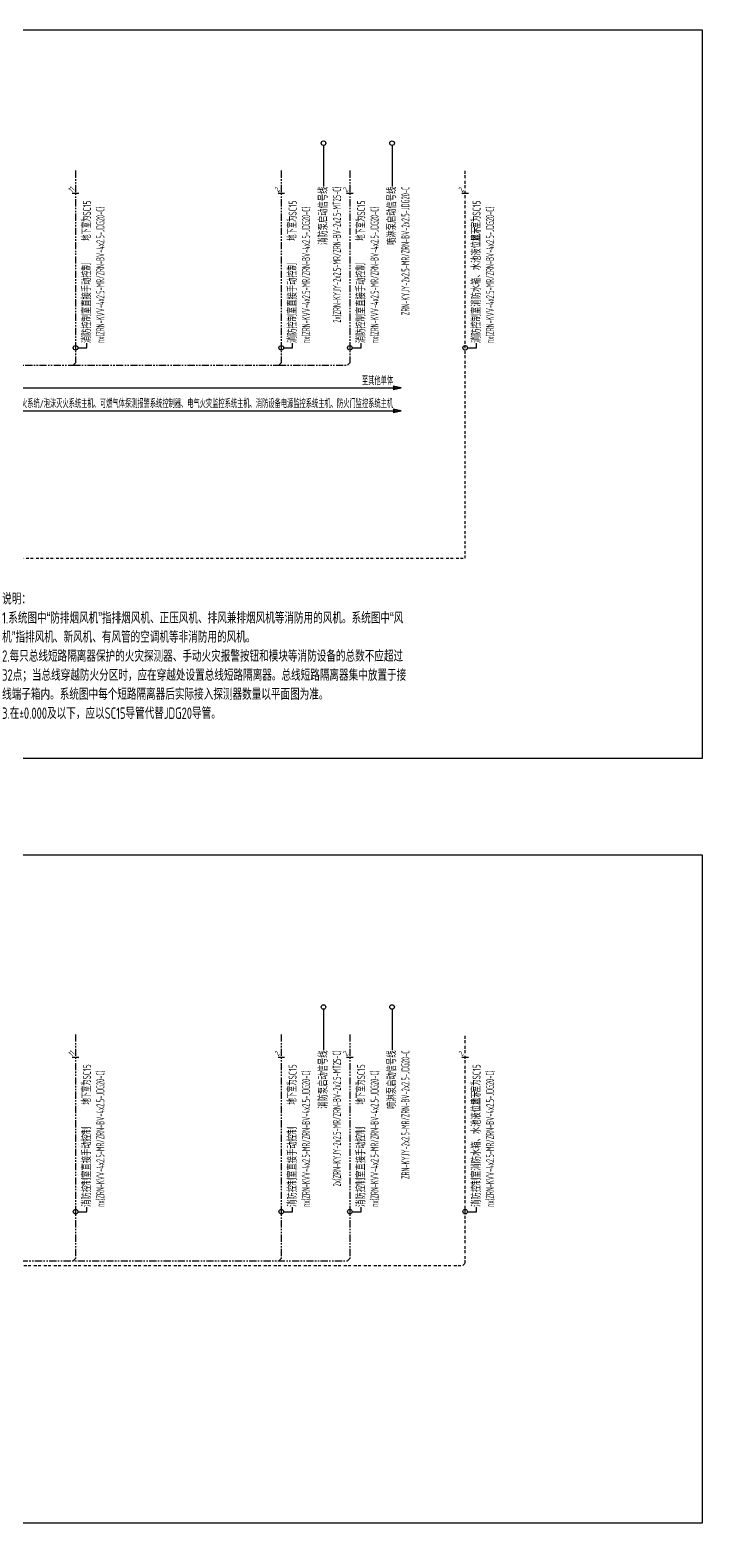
# Model space of a CAD drawing. Header units: millimetres. Extents: x -134159 to 349982, y -111568 to 195981.
# Drawn here: x 43650 to 73068, y 49080 to 114380 of the extents above; entities that cross this region are included whole.
import ezdxf
from ezdxf import colors
from ezdxf.entities.mleader import LeaderData, LeaderLine
from ezdxf.enums import TextEntityAlignment as Align
from ezdxf.math import Vec2, Vec3

# ---------------------------------------------------------------- set-up
doc = ezdxf.new("R2010")
doc.units = ezdxf.units.MM
doc.header["$LTSCALE"] = 500
doc.header["$MEASUREMENT"] = 0
doc.linetypes.add('BORDER2', pattern=[0.875, 0.25, -0.125, 0.25, -0.125, 0, -0.125])
doc.linetypes.add('PHANTOM2', pattern=[1.25, 0.625, -0.125, 0.125, -0.125, 0.125, -0.125])
doc.layers.get('0').update_dxf_attribs({"linetype": 'CONTINUOUS'})
for name, color, linetype in [('E-CTRL-WIRE', 3, 'BORDER2'), ('E-FAS-WIRE', 4, 'CONTINUOUS'), ('E-FAS-WIRE4', 4, 'PHANTOM2'), ('E-REQU-DIMS', 30, 'CONTINUOUS'), ('E-UNIV-NOTE', 6, 'CONTINUOUS'), ('说明', 7, 'CONTINUOUS')]:
    doc.layers.add(name, color=color, linetype=linetype)
doc.styles.add('TH-STYLE3', font='tssdeng.shx', dxfattribs={"width": 0.7, "bigfont": 'tssdchn.shx'})

# ---------------------------------------------------------------- blocks, each defined once
blk = doc.blocks.new('E-ANNO04')
blk.add_line((-1, -1), (1, 1))
at = {"style": 'TH-STYLE3', "width": 0.7}
blk.add_attdef('N', text='', height=2.5, dxfattribs=at).set_placement((0, 2.5), align=Align.MIDDLE)
blk = doc.blocks.new('_DotBlank')
at = {"color": 0, "linetype": 'ByBlock', "lineweight": -2}
blk.add_line((-0.5, 0), (-1, 0), dxfattribs=at)
blk.add_circle((0, 0), 0.5, dxfattribs=at)

msp = doc.modelspace()

# ---------------------------------------------------------------- linework, layer by layer
at = {"layer": 'E-CTRL-WIRE'}
for p, q in [((62700, 91273), (62700, 108223)), ((29921, 91273), (62700, 91273)), ((62700, 60449), (62700, 70449)), ((-3000, 60349), (62600, 60349)), ((62600, 60349), (62700, 60449))]:
    msp.add_line(p, q, dxfattribs=at)
at = {"layer": 'E-FAS-WIRE'}
for p, q in [((13421, 98723), (59899, 98723)), ((21021, 97723), (59899, 97723))]:
    msp.add_line(p, q, dxfattribs=at)
for points in [[(59899, 98723), (59546, 98798), (59646, 98723), (59546, 98648), (59899, 98723)], [(59899, 97723), (59546, 97798), (59646, 97723), (59546, 97648), (59899, 97723)]]:
    msp.add_lwpolyline(points, dxfattribs=at)
at = {"layer": 'E-FAS-WIRE4'}
for p, q in [((45650, 108223), (45650, 99823)), ((54650, 108223), (54650, 99823)), ((57650, 108223), (57650, 99823)), ((12821, 99723), (45550, 99723)), ((45550, 99723), (45650, 99823)), ((45550, 99723), (54550, 99723)), ((54650, 99823), (54550, 99723)), ((54550, 99723), (54650, 99823)), ((54550, 99723), (57550, 99723)), ((57550, 99723), (57650, 99823)), ((45650, 70449), (45650, 60649)), ((54650, 70449), (54650, 60649)), ((57650, 70449), (57650, 60649)), ((-3000, 60549), (57550, 60549)), ((45550, 60549), (45650, 60649)), ((54650, 60649), (54550, 60549)), ((54550, 60549), (54650, 60649)), ((57550, 60549), (57650, 60649))]:
    msp.add_line(p, q, dxfattribs=at)
at = {"layer": '说明'}
for points in [[(73068, 82522), (-6887, 82522), (-6887, 114380), (73068, 114380)], [(73068, 49080), (-6887, 49080), (-6887, 78310), (73068, 78310)]]:
    msp.add_lwpolyline(points, close=True, dxfattribs=at)

# ---------------------------------------------------------------- block references
at = {"layer": 'E-UNIV-NOTE'}
ref = msp.add_blockref('E-ANNO04', (45650, 107223), dxfattribs=dict(at, xscale=-100.0000000000014, yscale=100, zscale=100, rotation=44.99999999999704))
ref.add_attrib('N', '11', dxfattribs={"layer": '0', "height": 250, "rotation": 45, "style": 'TH-STYLE3', "width": 0.7}).set_placement((45473, 107399), align=Align.MIDDLE)
ref = msp.add_blockref('E-ANNO04', (54650, 107223), dxfattribs=dict(at, xscale=-100.0000000000066, yscale=100, zscale=100, rotation=45))
ref.add_attrib('N', '2', dxfattribs={"layer": '0', "height": 250, "rotation": 45, "style": 'TH-STYLE3', "width": 0.7}).set_placement((54473, 107399), align=Align.MIDDLE)
ref = msp.add_blockref('E-ANNO04', (57650, 107223), dxfattribs=dict(at, xscale=-100.0000000000066, yscale=100, zscale=100, rotation=45))
ref.add_attrib('N', '2', dxfattribs={"layer": '0', "height": 250, "rotation": 45, "style": 'TH-STYLE3', "width": 0.7}).set_placement((57473, 107399), align=Align.MIDDLE)
ref = msp.add_blockref('E-ANNO04', (62700, 107223), dxfattribs=dict(at, xscale=-100.0000000000066, yscale=100, zscale=100, rotation=45))
ref.add_attrib('N', '2', dxfattribs={"layer": '0', "height": 250, "rotation": 45, "style": 'TH-STYLE3', "width": 0.7}).set_placement((62523, 107399), align=Align.MIDDLE)
ref = msp.add_blockref('E-ANNO04', (45650, 69449), dxfattribs=dict(at, xscale=-100.0000000000014, yscale=100, zscale=100, rotation=44.99999999999704))
ref.add_attrib('N', '11', dxfattribs={"layer": '0', "height": 250, "rotation": 45, "style": 'TH-STYLE3', "width": 0.7}).set_placement((45473, 69626), align=Align.MIDDLE)
ref = msp.add_blockref('E-ANNO04', (54650, 69449), dxfattribs=dict(at, xscale=-100.0000000000066, yscale=100, zscale=100, rotation=45))
ref.add_attrib('N', '2', dxfattribs={"layer": '0', "height": 250, "rotation": 45, "style": 'TH-STYLE3', "width": 0.7}).set_placement((54473, 69626), align=Align.MIDDLE)
ref = msp.add_blockref('E-ANNO04', (57650, 69449), dxfattribs=dict(at, xscale=-100.0000000000066, yscale=100, zscale=100, rotation=45))
ref.add_attrib('N', '2', dxfattribs={"layer": '0', "height": 250, "rotation": 45, "style": 'TH-STYLE3', "width": 0.7}).set_placement((57473, 69626), align=Align.MIDDLE)
ref = msp.add_blockref('E-ANNO04', (62700, 69449), dxfattribs=dict(at, xscale=-100.0000000000066, yscale=100, zscale=100, rotation=45))
ref.add_attrib('N', '2', dxfattribs={"layer": '0', "height": 250, "rotation": 45, "style": 'TH-STYLE3', "width": 0.7}).set_placement((62523, 69626), align=Align.MIDDLE)

# ---------------------------------------------------------------- texts
at = {"layer": 'E-REQU-DIMS', "color": 6, "char_height": 350, "attachment_point": 4, "rotation": 90, "style": 'TH-STYLE3'}
for insert in [(46150, 105162), (55150, 105162), (58150, 105162), (63200, 105162), (46150, 67388), (55150, 67388), (58150, 67388), (63200, 67388)]:
    msp.add_mtext('{\\W0.6;地下室为SC15}', dxfattribs=dict(at, insert=insert))
at = {"layer": 'E-UNIV-NOTE', "style": 'TH-STYLE3', "width": 0.6}
for s, p in [('至其他单体', (59546, 99023)), ('至气体灭火系统/泡沫灭火系统主机、可燃气体探测报警系统控制器、电气火灾监控系统主机、消防设备电源监控系统主机、防火门监控系统主机', (59546, 98023))]:
    msp.add_text(s, height=350, dxfattribs=at).set_placement(p, align=Align.MIDDLE_RIGHT)
at = {"layer": 'E-UNIV-NOTE', "insert": (42437, 89750), "char_height": 500, "width": 17877.26, "attachment_point": 1, "style": 'TH-STYLE3'}
msp.add_mtext('说明：\\P1.系统图中“防排烟风机”指排烟风机、正压风机、排风兼排烟风机等消防用的风机。系统图中“风机”指排风机、新风机、有风管的空调机等非消防用的风机。\\P2.每只总线短路隔离器保护的火灾探测器、手动火灾报警按钮和模块等消防设备的总数不应超过32点；当总线穿越防火分区时，应在穿越处设置总线短路隔离器。总线短路隔离器集中放置于接线端子箱内。系统图中每个短路隔离器后实际接入探测器数量以平面图为准。\\P3.在{\\H0.875x;±}0.000及以下，应以SC15导管代替JDG20导管。', dxfattribs=at)

# ---------------------------------------------------------------- leaders
at = {"layer": 'E-REQU-DIMS'}
ml = msp.add_multileader_mtext('Standard', dxfattribs=at)
ml.set_content('消防控制室直接手动控制\\P{\\W0.5;nx(ZRN-KVV-4x2.5-MR/ZRN-BV-4x2.5-JDG20-C)}', color=6, style='TH-STYLE3')
ml.set_leader_properties()
ml.set_arrow_properties(name='DOTBLANK')
ml.build(insert=Vec2(0, 0))
ml.multileader.update_dxf_attribs({"dogleg_length": 2, "arrow_head_size": 200, "scale": 100})
ctx = ml.context
ctx.base_point, ctx.scale, ctx.char_height, ctx.arrow_head_size, ctx.landing_gap_size, ctx.plane_origin, ctx.plane_x_axis, ctx.plane_y_axis = Vec3(46150, 100673), 100, 350, 200, 9, Vec3(47896, 103755), Vec3(0, 1), Vec3(-1, 0)
notes = []
notes.append((ctx, [(0, (1, 1, 0), (46150, 100473), (0, 1), 200, [(0, [(45650, 100473)], 0, [])])]))
ctx.mtext.insert, ctx.mtext.text_direction, ctx.mtext.rotation, ctx.mtext.flow_direction = Vec3(45975, 100682), Vec3(0, 1), 1.570796, 5
ml = msp.add_multileader_mtext('Standard', dxfattribs=at)
ml.set_content('消防控制室直接手动控制\\P{\\W0.5;nx(ZRN-KVV-4x2.5-MR/ZRN-BV-4x2.5-JDG20-C)}', color=6, style='TH-STYLE3')
ml.set_leader_properties()
ml.set_arrow_properties(name='DOTBLANK')
ml.build(insert=Vec2(0, 0))
ml.multileader.update_dxf_attribs({"dogleg_length": 2, "arrow_head_size": 200, "scale": 100})
ctx = ml.context
ctx.base_point, ctx.scale, ctx.char_height, ctx.arrow_head_size, ctx.landing_gap_size, ctx.plane_origin, ctx.plane_x_axis, ctx.plane_y_axis = Vec3(55150, 100673), 100, 350, 200, 9, Vec3(56896, 103755), Vec3(0, 1), Vec3(-1, 0)
notes.append((ctx, [(0, (1, 1, 0), (55150, 100473), (0, 1), 200, [(0, [(54650, 100473)], 0, [])])]))
ctx.mtext.insert, ctx.mtext.text_direction, ctx.mtext.rotation, ctx.mtext.flow_direction = Vec3(54975, 100682), Vec3(0, 1), 1.570796, 5
ml = msp.add_multileader_mtext('Standard', dxfattribs=at)
ml.set_content('消防控制室直接手动控制\\P{\\W0.5;nx(ZRN-KVV-4x2.5-MR/ZRN-BV-4x2.5-JDG20-C)}', color=6, style='TH-STYLE3')
ml.set_leader_properties()
ml.set_arrow_properties(name='DOTBLANK')
ml.build(insert=Vec2(0, 0))
ml.multileader.update_dxf_attribs({"dogleg_length": 2, "arrow_head_size": 200, "scale": 100})
ctx = ml.context
ctx.base_point, ctx.scale, ctx.char_height, ctx.arrow_head_size, ctx.landing_gap_size, ctx.plane_origin, ctx.plane_x_axis, ctx.plane_y_axis = Vec3(58150, 100673), 100, 350, 200, 9, Vec3(59896, 103755), Vec3(0, 1), Vec3(-1, 0)
notes.append((ctx, [(0, (1, 1, 0), (58150, 100473), (0, 1), 200, [(0, [(57650, 100473)], 0, [])])]))
ctx.mtext.insert, ctx.mtext.text_direction, ctx.mtext.rotation, ctx.mtext.flow_direction = Vec3(57975, 100682), Vec3(0, 1), 1.570796, 5
ml = msp.add_multileader_mtext('Standard', dxfattribs=at)
ml.set_content('消防控制室消防水箱、水池液位显示\\P{\\W0.5;nx(ZRN-KVV-4x2.5-MR/ZRN-BV-4x2.5-JDG20-C)}', color=6, style='TH-STYLE3')
ml.set_leader_properties()
ml.set_arrow_properties(name='DOTBLANK')
ml.build(insert=Vec2(0, 0))
ml.multileader.update_dxf_attribs({"dogleg_length": 2, "arrow_head_size": 200, "scale": 100})
ctx = ml.context
ctx.base_point, ctx.scale, ctx.char_height, ctx.arrow_head_size, ctx.landing_gap_size, ctx.plane_origin, ctx.plane_x_axis, ctx.plane_y_axis = Vec3(63200, 100673), 100, 350, 200, 9, Vec3(64946, 103755), Vec3(0, 1), Vec3(-1, 0)
notes.append((ctx, [(0, (1, 1, 0), (63200, 100473), (0, 1), 200, [(0, [(62700, 100473)], 0, [])])]))
ctx.mtext.insert, ctx.mtext.text_direction, ctx.mtext.rotation, ctx.mtext.flow_direction = Vec3(63025, 100682), Vec3(0, 1), 1.570796, 5
ml = msp.add_multileader_mtext('Standard', dxfattribs=at)
ml.set_content('消防泵启动信号线\\P{\\W0.5;2x(ZRN-KYJY-2x2.5-MR/ZRN-BV-2x2.5-MT25-C)}', color=6, style='TH-STYLE3')
ml.set_leader_properties()
ml.set_arrow_properties(name='DOTBLANK')
ml.build(insert=Vec2(0, 0))
ml.multileader.update_dxf_attribs({"dogleg_length": 2, "arrow_head_size": 200, "scale": 100})
ctx = ml.context
ctx.base_point, ctx.scale, ctx.char_height, ctx.arrow_head_size, ctx.landing_gap_size, ctx.plane_origin, ctx.plane_x_axis, ctx.plane_y_axis = Vec3(56500, 101882), 100, 350, 200, 9, Vec3(58046, 108565), Vec3(0, 1), Vec3(-1, 0)
ctx.text_align_type = 2
notes.append((ctx, [(0, (1, 1, 0), (56500, 107733), (0, -1), 200, [(1, [(56500, 109423)], 0, [])])]))
ctx.mtext.insert, ctx.mtext.text_direction, ctx.mtext.rotation, ctx.mtext.alignment, ctx.mtext.flow_direction = Vec3(56325, 107524), Vec3(0, 1), 1.570796, 3, 5
ml = msp.add_multileader_mtext('Standard', dxfattribs=at)
ml.set_content('喷淋泵启动信号线\\P{\\W0.5;ZRN-KYJY-2x2.5-MR/ZRN-BV-2x2.5-JDG20-C}', color=6, style='TH-STYLE3')
ml.set_leader_properties()
ml.set_arrow_properties(name='DOTBLANK')
ml.build(insert=Vec2(0, 0))
ml.multileader.update_dxf_attribs({"dogleg_length": 2, "arrow_head_size": 200, "scale": 100})
ctx = ml.context
ctx.base_point, ctx.scale, ctx.char_height, ctx.arrow_head_size, ctx.landing_gap_size, ctx.plane_origin, ctx.plane_x_axis, ctx.plane_y_axis = Vec3(59500, 102279), 100, 350, 200, 9, Vec3(61046, 108565), Vec3(0, 1), Vec3(-1, 0)
ctx.text_align_type = 2
notes.append((ctx, [(0, (1, 1, 0), (59500, 107733), (0, -1), 200, [(1, [(59500, 109423)], 0, [])])]))
ctx.mtext.insert, ctx.mtext.text_direction, ctx.mtext.rotation, ctx.mtext.alignment, ctx.mtext.flow_direction = Vec3(59325, 107524), Vec3(0, 1), 1.570796, 3, 5
ml = msp.add_multileader_mtext('Standard', dxfattribs=at)
ml.set_content('消防控制室直接手动控制\\P{\\W0.5;nx(ZRN-KVV-4x2.5-MR/ZRN-BV-4x2.5-JDG20-C)}', color=6, style='TH-STYLE3')
ml.set_leader_properties()
ml.set_arrow_properties(name='DOTBLANK')
ml.build(insert=Vec2(0, 0))
ml.multileader.update_dxf_attribs({"dogleg_length": 2, "arrow_head_size": 200, "scale": 100})
ctx = ml.context
ctx.base_point, ctx.scale, ctx.char_height, ctx.arrow_head_size, ctx.landing_gap_size, ctx.plane_origin, ctx.plane_x_axis, ctx.plane_y_axis = Vec3(46150, 62899), 100, 350, 200, 9, Vec3(47896, 65982), Vec3(0, 1), Vec3(-1, 0)
notes.append((ctx, [(0, (1, 1, 0), (46150, 62699), (0, 1), 200, [(0, [(45650, 62699)], 0, [])])]))
ctx.mtext.insert, ctx.mtext.text_direction, ctx.mtext.rotation, ctx.mtext.flow_direction = Vec3(45975, 62908), Vec3(0, 1), 1.570796, 5
ml = msp.add_multileader_mtext('Standard', dxfattribs=at)
ml.set_content('消防控制室直接手动控制\\P{\\W0.5;nx(ZRN-KVV-4x2.5-MR/ZRN-BV-4x2.5-JDG20-C)}', color=6, style='TH-STYLE3')
ml.set_leader_properties()
ml.set_arrow_properties(name='DOTBLANK')
ml.build(insert=Vec2(0, 0))
ml.multileader.update_dxf_attribs({"dogleg_length": 2, "arrow_head_size": 200, "scale": 100})
ctx = ml.context
ctx.base_point, ctx.scale, ctx.char_height, ctx.arrow_head_size, ctx.landing_gap_size, ctx.plane_origin, ctx.plane_x_axis, ctx.plane_y_axis = Vec3(55150, 62899), 100, 350, 200, 9, Vec3(56896, 65982), Vec3(0, 1), Vec3(-1, 0)
notes.append((ctx, [(0, (1, 1, 0), (55150, 62699), (0, 1), 200, [(0, [(54650, 62699)], 0, [])])]))
ctx.mtext.insert, ctx.mtext.text_direction, ctx.mtext.rotation, ctx.mtext.flow_direction = Vec3(54975, 62908), Vec3(0, 1), 1.570796, 5
ml = msp.add_multileader_mtext('Standard', dxfattribs=at)
ml.set_content('消防控制室直接手动控制\\P{\\W0.5;nx(ZRN-KVV-4x2.5-MR/ZRN-BV-4x2.5-JDG20-C)}', color=6, style='TH-STYLE3')
ml.set_leader_properties()
ml.set_arrow_properties(name='DOTBLANK')
ml.build(insert=Vec2(0, 0))
ml.multileader.update_dxf_attribs({"dogleg_length": 2, "arrow_head_size": 200, "scale": 100})
ctx = ml.context
ctx.base_point, ctx.scale, ctx.char_height, ctx.arrow_head_size, ctx.landing_gap_size, ctx.plane_origin, ctx.plane_x_axis, ctx.plane_y_axis = Vec3(58150, 62899), 100, 350, 200, 9, Vec3(59896, 65982), Vec3(0, 1), Vec3(-1, 0)
notes.append((ctx, [(0, (1, 1, 0), (58150, 62699), (0, 1), 200, [(0, [(57650, 62699)], 0, [])])]))
ctx.mtext.insert, ctx.mtext.text_direction, ctx.mtext.rotation, ctx.mtext.flow_direction = Vec3(57975, 62908), Vec3(0, 1), 1.570796, 5
ml = msp.add_multileader_mtext('Standard', dxfattribs=at)
ml.set_content('消防控制室消防水箱、水池液位显示\\P{\\W0.5;nx(ZRN-KVV-4x2.5-MR/ZRN-BV-4x2.5-JDG20-C)}', color=6, style='TH-STYLE3')
ml.set_leader_properties()
ml.set_arrow_properties(name='DOTBLANK')
ml.build(insert=Vec2(0, 0))
ml.multileader.update_dxf_attribs({"dogleg_length": 2, "arrow_head_size": 200, "scale": 100})
ctx = ml.context
ctx.base_point, ctx.scale, ctx.char_height, ctx.arrow_head_size, ctx.landing_gap_size, ctx.plane_origin, ctx.plane_x_axis, ctx.plane_y_axis = Vec3(63200, 62899), 100, 350, 200, 9, Vec3(64946, 65982), Vec3(0, 1), Vec3(-1, 0)
notes.append((ctx, [(0, (1, 1, 0), (63200, 62699), (0, 1), 200, [(0, [(62700, 62699)], 0, [])])]))
ctx.mtext.insert, ctx.mtext.text_direction, ctx.mtext.rotation, ctx.mtext.flow_direction = Vec3(63025, 62908), Vec3(0, 1), 1.570796, 5
ml = msp.add_multileader_mtext('Standard', dxfattribs=at)
ml.set_content('消防泵启动信号线\\P{\\W0.5;2x(ZRN-KYJY-2x2.5-MR/ZRN-BV-2x2.5-MT25-C)}', color=6, style='TH-STYLE3')
ml.set_leader_properties()
ml.set_arrow_properties(name='DOTBLANK')
ml.build(insert=Vec2(0, 0))
ml.multileader.update_dxf_attribs({"dogleg_length": 2, "arrow_head_size": 200, "scale": 100})
ctx = ml.context
ctx.base_point, ctx.scale, ctx.char_height, ctx.arrow_head_size, ctx.landing_gap_size, ctx.plane_origin, ctx.plane_x_axis, ctx.plane_y_axis = Vec3(56500, 64108), 100, 350, 200, 9, Vec3(58046, 70791), Vec3(0, 1), Vec3(-1, 0)
ctx.text_align_type = 2
notes.append((ctx, [(0, (1, 1, 0), (56500, 69960), (0, -1), 200, [(1, [(56500, 71649)], 0, [])])]))
ctx.mtext.insert, ctx.mtext.text_direction, ctx.mtext.rotation, ctx.mtext.alignment, ctx.mtext.flow_direction = Vec3(56325, 69751), Vec3(0, 1), 1.570796, 3, 5
ml = msp.add_multileader_mtext('Standard', dxfattribs=at)
ml.set_content('喷淋泵启动信号线\\P{\\W0.5;ZRN-KYJY-2x2.5-MR/ZRN-BV-2x2.5-JDG20-C}', color=6, style='TH-STYLE3')
ml.set_leader_properties()
ml.set_arrow_properties(name='DOTBLANK')
ml.build(insert=Vec2(0, 0))
ml.multileader.update_dxf_attribs({"dogleg_length": 2, "arrow_head_size": 200, "scale": 100})
ctx = ml.context
ctx.base_point, ctx.scale, ctx.char_height, ctx.arrow_head_size, ctx.landing_gap_size, ctx.plane_origin, ctx.plane_x_axis, ctx.plane_y_axis = Vec3(59500, 64505), 100, 350, 200, 9, Vec3(61046, 70791), Vec3(0, 1), Vec3(-1, 0)
ctx.text_align_type = 2
notes.append((ctx, [(0, (1, 1, 0), (59500, 69960), (0, -1), 200, [(1, [(59500, 71649)], 0, [])])]))
ctx.mtext.insert, ctx.mtext.text_direction, ctx.mtext.rotation, ctx.mtext.alignment, ctx.mtext.flow_direction = Vec3(59325, 69751), Vec3(0, 1), 1.570796, 3, 5
for ctx, leaders in notes:
    for number, flags, end, landing, length, lines in leaders:
        leader = LeaderData()
        leader.index, (leader.has_last_leader_line, leader.has_dogleg_vector, leader.attachment_direction) = number, flags
        leader.last_leader_point, leader.dogleg_vector, leader.dogleg_length = Vec3(end), Vec3(landing), length
        for number, points, colour, breaks in lines:
            line = LeaderLine()
            line.index, line.vertices, line.color, line.breaks = number, Vec3.list(points), colors.encode_raw_color(colour), breaks
            leader.lines.append(line)
        ctx.leaders.append(leader)

doc.saveas('drawing.dxf')
